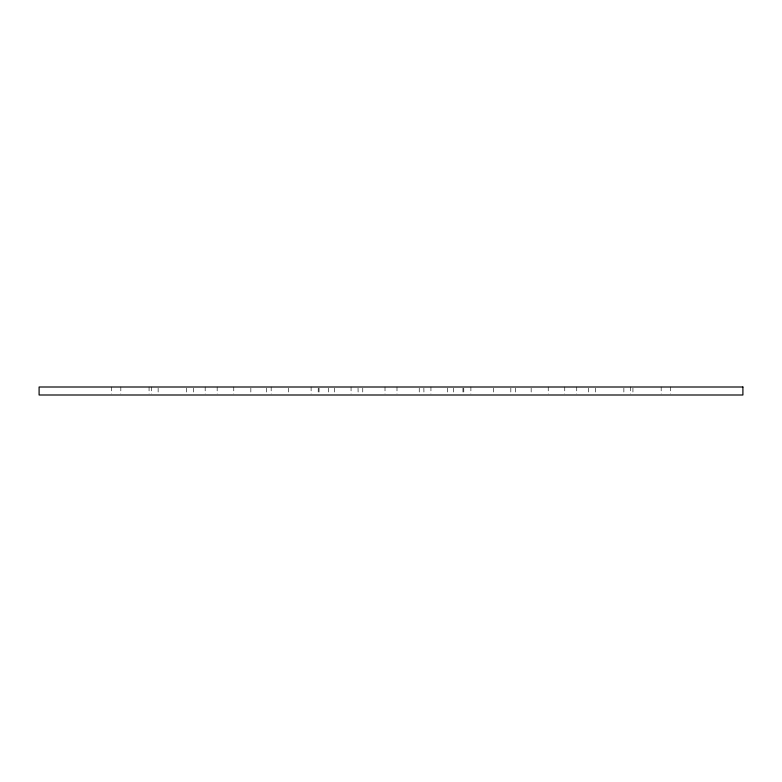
<?xml version="1.0" encoding="UTF-8"?>
<svg xmlns="http://www.w3.org/2000/svg" width="782" height="782" viewBox="0 0 782 782"><rect width="100%" height="100%" fill="white"/><g stroke="black" fill="none" stroke-linecap="round" stroke-linejoin="round"><path stroke-width="0.59" stroke-dasharray="3.91 2.93" d="M670.604 387.002L670.604 393.854M661.171 387.002L661.171 393.854M632.931 388.146L632.931 393.854M630.663 387.002L630.663 393.854M623.87 388.146L623.87 393.854M595.63 388.146L595.63 393.854M588.69 388.146L588.69 393.854M576.735 387.002L576.735 393.854M564.751 387.002L564.751 393.854M548.231 387.002L548.231 393.854M531.154 388.146L531.154 393.854M515.7 388.146L515.7 393.854M510.832 388.146L510.832 393.854M493.305 388.146L493.305 393.854M470.891 387.002L470.891 393.854M463.765 388.146L463.814 393.854M462.964 388.146L462.964 393.854M453.365 388.146L453.365 393.854M447.519 388.146L447.519 393.854M430.941 387.002L430.941 393.854M423.864 388.146L423.961 393.854M419.24 388.146L419.24 393.854M396.992 387.002L396.992 393.854M385.008 387.002L385.008 393.854M362.76 388.146L362.76 393.854M358.039 388.146L358.136 393.854M351.059 387.002L351.059 393.854M334.481 388.146L334.481 393.854M328.635 388.146L328.635 393.854M319.036 388.146L319.036 393.854M318.235 388.146L318.186 393.854M311.109 387.002L311.109 393.854M288.695 388.146L288.695 393.854M271.168 387.002L271.168 393.854M266.3 388.146L266.3 393.854M250.846 388.146L250.846 393.854M233.769 387.002L233.769 393.854M217.161 387.002L217.161 393.854M205.177 387.002L205.177 393.854M193.31 388.146L193.31 393.854M186.37 388.146L186.37 393.854M158.13 388.146L158.13 393.854M151.337 387.002L151.337 393.854M149.069 387.002L149.069 393.854M120.829 387.002L120.829 393.854M111.396 387.002L111.396 393.854"/><path stroke-width="1.17" d="M742.9 387.002L39.1 387.002L39.1 394.998L742.9 394.998L742.9 387.002"/></g></svg>
